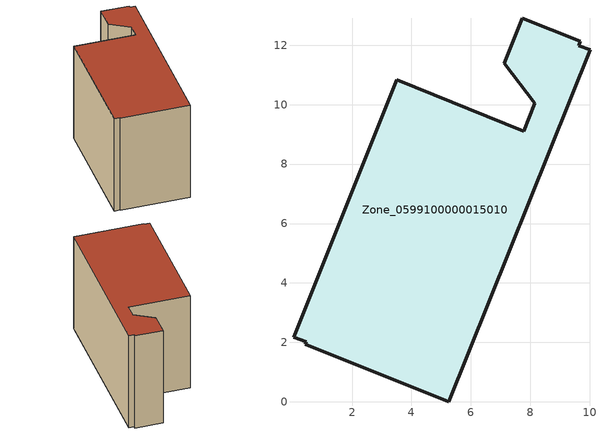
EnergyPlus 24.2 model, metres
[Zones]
Zone_0599100000015010
 floor ground (C_G): 7.73,12.91 9.69,12.13 9.63,11.99 10.01,11.85 5.26,0 0.42,1.93 0.45,2.01 0.03,2.17 3.5,10.84 7.78,9.11 8.15,10.04 7.12,11.39 z0.29
 wall outside (C_F): 7.12,11.39 8.15,10.04 7.78,9.11 3.5,10.84 0.03,2.17 0.45,2.01 0.42,1.93 5.26,0 10.01,11.85 9.63,11.99 9.69,12.13 7.73,12.91 7.12,11.39 z0.29:8.34
 roof outside (C_R): 10.01,11.85 9.63,11.99 9.69,12.13 7.73,12.91 7.12,11.39 8.15,10.04 7.78,9.11 3.5,10.84 0.03,2.17 0.45,2.01 0.42,1.93 5.26,0 z8.34
[BUILDING]
Pand.0599100000015010: North Axis=0; Terrain=City; Loads Convergence Tolerance Value=0.04; Temperature Convergence Tolerance Value=0.4; Solar Distribution=FullExterior; Maximum Number of Warmup Days=25; Minimum Number of Warmup Days=1
[Site:Location]
Rotterdam.The.Hague.AP_ZH_NLD Design_Conditions: Latitude=51.96; Longitude=4.45; Time Zone=1; Elevation=-4.5
[SITE:GROUNDTEMPERATURE:BUILDINGSURFACE]
18, 18, 18, 18, 18, 18, 18, 18, 18, 18, 18, 18
[MATERIAL] Thermal Absorptance=0.9; Solar Absorptance=0.7; Visible Absorptance=0.7
Name | Roughness | Thickness | Conductivity | Density | Specific Heat
G.TC.1975-1991 | MediumSmooth | 0.15 | 0.288461 | 540 | 1210
F.TC.1975-1991 | Rough | 0.3 | 0.230769 | 1920 | 840
R.TC.1975-1991 | MediumRough | 0.2 | 0.153846 | 1500 | 1000
[CONSTRUCTION]
C_G: G.TC.1975-1991
C_F: F.TC.1975-1991
C_R: R.TC.1975-1991
[ZONE]
Zone_0599100000015010: Type=1; Multiplier=1; Ceiling Height=Autocalculate; Volume=Autocalculate; Floor Area=autocalculate; Part of Total Floor Area=Yes
[ZONEINFILTRATION:DESIGNFLOWRATE]
Infil_Zone_0599100000015010: Zone or ZoneList or Space or SpaceList=Zone_0599100000015010; Schedule=AlwaysOn; Design Flow Rate Calculation Method=Flow/Area; Flow Rate per Floor Area=0.003; Constant Term Coefficient=1; Temperature Term Coefficient=0; Velocity Term Coefficient=0; Velocity Squared Term Coefficient=0
[HVACTEMPLATE:ZONE:IDEALLOADSAIRSYSTEM]
Zone_0599100000015010: Maximum Heating Supply Air Temperature=50; Minimum Cooling Supply Air Temperature=13; Maximum Heating Supply Air Humidity Ratio=0.0156; Minimum Cooling Supply Air Humidity Ratio=0.0077; Heating Limit=NoLimit; Cooling Limit=NoLimit; Dehumidification Control Type=ConstantSensibleHeatRatio; Cooling Sensible Heat Ratio=0.7; Dehumidification Setpoint=60; Humidification Control Type=None; Humidification Setpoint=30; Outdoor Air Method=None; Outdoor Air Flow Rate per Person=0.00944; Outdoor Air Flow Rate per Zone Floor Area=0; Outdoor Air Flow Rate per Zone=0; Demand Controlled Ventilation Type=None; Outdoor Air Economizer Type=NoEconomizer; Heat Recovery Type=None; Sensible Heat Recovery Effectiveness=0.7; Latent Heat Recovery Effectiveness=0.65
[ZONECONTROL:THERMOSTAT]
ThermostatControl_Zone_0599100000015010: Zone or ZoneList=Zone_0599100000015010; Control Type Schedule=DualSetpointControlType; Control 1=Thermostat_Zone_0599100000015010; Temperature Difference Between Cutout And Setpoint=0
[THERMOSTATSETPOINT:DUALSETPOINT]
Thermostat_Zone_0599100000015010: Heating Setpoint Temperature Schedule=HeatingSetpoint_Zone_0599100000015010; Cooling Setpoint Temperature Schedule=CoolingSetpoint_Zone_0599100000015010
[SCHEDULE:COMPACT]
HeatingSetpoint_Zone_0599100000015010: Through: 12/31, For: AllDays, Until: 24:00, 21
CoolingSetpoint_Zone_0599100000015010: Through: 12/31, For: AllDays, Until: 24:00, 24
DualSetpointControlType: Through: 12/31, For: AllDays, Until: 24:00, 4
AlwaysOn: Through: 12/31, For: AllDays, Until: 24:00, 1
